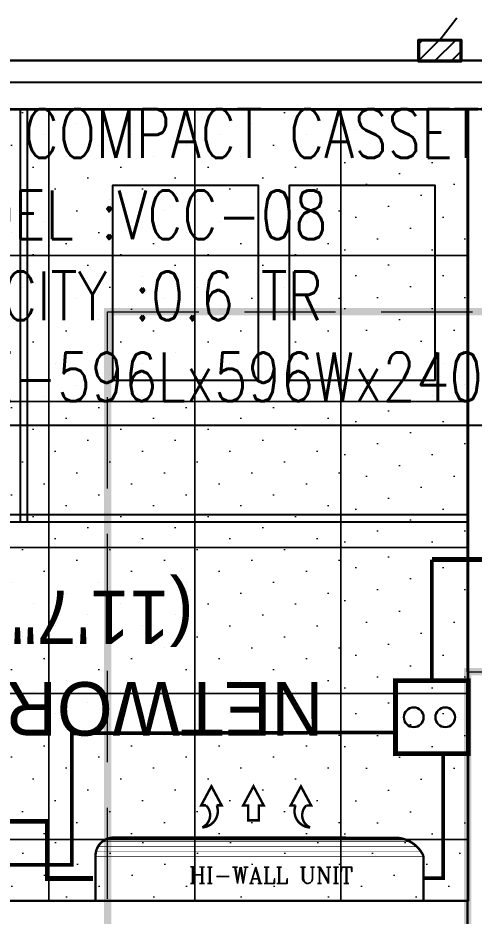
# Model space of a CAD drawing. Header units: millimetres. Extents: x 148480 to 578986, y 39883 to 155062.
# Drawn here: x 244469 to 246344, y 122016 to 125708 of the extents above; entities that cross this region are included whole.
import ezdxf

# ---------------------------------------------------------------- set-up
doc = ezdxf.new("R2010")
doc.units = ezdxf.units.MM
doc.linetypes.add('CENTER', pattern=[2, 1.25, -0.25, 0.25, -0.25])
doc.linetypes.add('HIDDEN', pattern=[0.375, 0.25, -0.125])
for name, color, linetype in [('001-TEXT', 250, 'Continuous'), ('ceilings', 253, 'Continuous'), ('CEN', 252, 'CENTER'), ('CONC-WALL', 1, 'Continuous'), ('EL-SWITCH BOXWS', 30, 'Continuous'), ('Hatch 01_UC', 7, 'Continuous'), ('HVAC TEXT', 7, 'Continuous'), ('I - MODULAR', 44, 'Continuous'), ('Layer2', 4, 'Continuous'), ('Layer4', 6, 'Continuous'), ('M HVAC DRAIN PIPE', 30, 'Continuous'), ('M-HVAC ELLIPTICAL DUCT', 6, 'Continuous'), ('M-HVAC VRV PIPE', 4, 'Continuous')]:
    doc.layers.add(name, color=color, linetype=linetype)
for name, color, linetype, lineweight in [('DRAIN PIPE', 76, 'Continuous', 30), ('HVAC  SA DUCT', 4, 'Continuous', 30), ('M HVAC CFM TEXT', 3, 'Continuous', 30), ('MEP HVAC UNITS', 160, 'Continuous', 5)]:
    doc.layers.add(name, color=color, linetype=linetype, lineweight=lineweight)
doc.styles.add('Arial_3', font='arial.ttf', dxfattribs={"height": 20.669291})
doc.styles.add('Herbalife_Third Floor - Furniture Layout - 210201$0$CG', font='GOTHIC.TTF')
doc.styles.get("Standard").update_dxf_attribs({"font": 'arial.ttf'})

# ---------------------------------------------------------------- blocks, each defined once
blk = doc.blocks.new('GFC1')
at = {"layer": 'CEN', "color": 8, "linetype": 'HIDDEN', "lineweight": 0, "ltscale": 1500}
blk.add_lwpolyline([(321571.3, 121385.2), (317470.1, 121385.2), (317470.1, 125486.4), (321571.3, 125486.4)], close=True, dxfattribs=at)
at = {"layer": 'CEN', "color": 8, "linetype": 'Continuous', "lineweight": 0}
blk.add_lwpolyline([(320091.3, 122865.2), (318950.1, 122865.2), (318950.1, 124006.4), (320091.3, 124006.4)], close=True, dxfattribs=at)
at = {"layer": 'CONC-WALL', "color": 8, "linetype": 'Continuous', "lineweight": 30}
for p, q in [((319280.7, 126518.3), (315225.9, 126518.3)), ((319308.7, 126318.3), (315425.9, 126318.3)), ((315425.9, 123065.2), (318950.1, 123065.2)), ((318950.1, 122865.2), (318950.1, 123065.2))]:
    blk.add_line(p, q, dxfattribs=at)
for points in [[(318950.1, 126518.3), (315225.9, 126518.3), (315225.9, 126318.3)], [(315425.9, 126318.3), (318950.1, 126318.3)], [(318950.1, 126318.3), (318950.1, 124006.4)]]:
    blk.add_lwpolyline(points, dxfattribs=at)
at = {"layer": 'I - MODULAR', "color": 8, "linetype": 'Continuous'}
for p, q in [((317110.3, 126318.3), (317110.3, 124623.3)), ((317140.3, 126318.3), (317140.3, 124623.3)), ((315425.9, 124653.3), (318950.1, 124653.3)), ((315425.9, 124623.3), (318950.1, 124623.3))]:
    blk.add_line(p, q, dxfattribs=at)
for points in [[(317490.4, 125205.6), (318090.4, 125205.6), (318090.4, 126005.6), (317490.4, 126005.6)], [(318216.4, 125205.6), (318816.4, 125205.6), (318816.4, 126005.6), (318216.4, 126005.6)]]:
    blk.add_lwpolyline(points, close=True, dxfattribs=at)
at = {"layer": '001-TEXT', "color": 8, "style": 'Herbalife_Third Floor - Furniture Layout - 210201$0$CG'}
for s, p in [('(11\'7" X 9\')', (317823.6, 124340.4)), ('NETWORK ROOM', (318356.8, 123964))]:
    blk.add_text(s, height=220, rotation=180, dxfattribs=at).set_placement(p)
blk = doc.blocks.new('GRID')
at = {"layer": 'ceilings', "lineweight": 5}
h = blk.add_hatch(dxfattribs=at)
h.set_pattern_fill('DOTS', color=8, scale=80, angle=45)
h.paths.add_polyline_path([(56229.9, 61282.6), (56229.9, 61882.6), (56829.9, 61882.6), (56829.9, 61282.6)])
at = {"layer": 'ceilings', "color": 8, "lineweight": 5}
blk.add_lwpolyline([(56229.9, 61282.6), (56229.9, 61882.6), (56829.9, 61882.6), (56829.9, 61282.6)], close=True, dxfattribs=at)
blk = doc.blocks.new('celling')
at = {"layer": 'Hatch 01_UC', "linetype": 'Continuous', "lineweight": 0, "transparency": 33554597}
h = blk.add_hatch(dxfattribs=at)
h.set_pattern_fill('DOTS', color=8, scale=80, angle=315)
h.set_pattern_definition([(315, (266916.39, 129514), (134.70384, 44.90128), [0, -127])])
h.paths.add_polyline_path([(328199, 73284.1), (328723.2, 73284.1), (328723.2, 72684.1), (328199, 72684.1)])
h = blk.add_hatch(dxfattribs=at)
h.set_pattern_fill('DOTS', color=8, scale=80, angle=315)
h.set_pattern_definition([(315, (266916.39, 128914), (134.70384, 44.90128), [0, -127])])
h.paths.add_polyline_path([(328199, 72684.1), (328723.2, 72684.1), (328723.2, 72084.1), (328199, 72084.1)])
h = blk.add_hatch(dxfattribs=at)
h.set_pattern_fill('DOTS', color=8, scale=80, angle=315)
h.set_pattern_definition([(315, (266916.39, 128314), (134.70384, 44.90128), [0, -127])])
h.paths.add_polyline_path([(328199, 72084.1), (328723.2, 72084.1), (328723.2, 71484.1), (328199, 71484.1)])
h = blk.add_hatch(dxfattribs=at)
h.set_pattern_fill('DOTS', color=8, scale=80, angle=315)
h.set_pattern_definition([(315, (266916.39, 127714), (134.70384, 44.90128), [0, -127])])
h.paths.add_polyline_path([(328199, 71484.1), (328723.2, 71484.1), (328723.2, 70884.1), (328199, 70884.1)])
h = blk.add_hatch(dxfattribs=at)
h.set_pattern_fill('DOTS', color=8, scale=80, angle=315)
h.set_pattern_definition([(315, (266916.39, 127114), (134.70384, 44.90128), [0, -127])])
h.paths.add_polyline_path([(328199, 70884.1), (328723.2, 70884.1), (328723.2, 70284.1), (328199, 70284.1)])
h = blk.add_hatch(dxfattribs=at)
h.set_pattern_fill('DOTS', color=8, scale=80, angle=315)
h.set_pattern_definition([(315, (458174.37, 85859.37), (134.70384, 44.90128), [0, -127])])
h.paths.add_polyline_path([(328199, 70031), (328199, 70284.1), (328723.2, 70284.1), (328723.2, 70031)])
h.paths.add_polyline_path([(326999, 70031), (326999, 70284.1), (327599, 70284.1), (327599, 70031)])
h.paths.add_polyline_path([(327599, 70031), (327599, 70284.1), (328199, 70284.1), (328199, 70031)])
h.paths.add_polyline_path([(326399, 70031), (326399, 70284.1), (326999, 70284.1), (326999, 70031)])
h.paths.add_polyline_path([(325799, 70031), (325799, 70284.1), (326399, 70284.1), (326399, 70031)])
h.paths.add_polyline_path([(325199, 70031), (325199, 70284.1), (325799, 70284.1), (325799, 70031)])
at = {"layer": 'Hatch 01_UC', "color": 8, "linetype": 'Continuous', "lineweight": 0}
for points in [[(328199, 73284.1), (328723.2, 73284.1), (328723.2, 72684.1), (328199, 72684.1)], [(328199, 72684.1), (328723.2, 72684.1), (328723.2, 72084.1), (328199, 72084.1)], [(328199, 72084.1), (328723.2, 72084.1), (328723.2, 71484.1), (328199, 71484.1)], [(328199, 71484.1), (328723.2, 71484.1), (328723.2, 70884.1), (328199, 70884.1)], [(328199, 70884.1), (328723.2, 70884.1), (328723.2, 70284.1), (328199, 70284.1)], [(326999, 70031), (326399, 70031), (326399, 70284.1), (326999, 70284.1)], [(327599, 70031), (326999, 70031), (326999, 70284.1), (327599, 70284.1)], [(328199, 70031), (327599, 70031), (327599, 70284.1), (328199, 70284.1)], [(328723.2, 70031), (328199, 70031), (328199, 70284.1), (328723.2, 70284.1)]]:
    blk.add_lwpolyline(points, close=True, dxfattribs=at)
at = {"layer": 'Hatch 01_UC', "color": 8, "linetype": 'Continuous', "lineweight": 0, "rotation": 270}
for p in [(265116.4, 129514), (265716.4, 129514), (266316.4, 129514), (265116.4, 128914), (265716.4, 128914), (266316.4, 128914), (265116.4, 128314), (265716.4, 128314), (266316.4, 128314), (265116.4, 127714), (265716.4, 127714), (266316.4, 127714), (265116.4, 127114), (265716.4, 127114), (266316.4, 127114)]:
    blk.add_blockref('GRID', p, dxfattribs=at)
blk = doc.blocks.new('BEAM')
at = {"layer": 'CEN', "color": 11, "linetype": 'HIDDEN', "lineweight": 0, "ltscale": 1500, "const_width": 30}
blk.add_lwpolyline([(381571.3, 121385.2), (377470.1, 121385.2), (377470.1, 125486.4), (381571.3, 125486.4)], close=True, dxfattribs=at)
at = {"layer": 'CEN', "color": 11, "linetype": 'Continuous', "lineweight": 0, "const_width": 30}
blk.add_lwpolyline([(380091.3, 122865.2), (378950.1, 122865.2), (378950.1, 124006.4), (380091.3, 124006.4)], close=True, dxfattribs=at)
blk = doc.blocks.new('BEE')
at = {"layer": 'M-HVAC VRV PIPE', "linetype": 'Continuous'}
blk.add_blockref('BEAM', (0, 0), dxfattribs=at)
blk = doc.blocks.new('lsb')
at = {"layer": 'EL-SWITCH BOXWS', "extrusion": (0.000488338, 0.006137, 0.999981)}
h = blk.add_hatch(dxfattribs=at)
h.set_pattern_fill('ANSI31', color=8, scale=1.963905, angle=359.99983, style=0)
h.set_pattern_definition([(314.99982827, (-73506.04995, 20833.20643), (-0.17358683075, -0.1735857902), [])])
h.paths.add_polyline_path([(-179, 8.1), (-179, 202.2), (209.8, 202.2), (209.8, 8.1)])
h.paths.add_polyline_path([(-168.1, 16.1), (-168.1, 192), (200.7, 192), (200.7, 16.1)], flags=17)
at = {"layer": 'EL-SWITCH BOXWS'}
h = blk.add_hatch(dxfattribs=at)
h.set_pattern_fill('ANSI31', color=8, scale=38.4, angle=360, style=0)
h.set_pattern_definition([(135, (1791500.75, 34201.84), (74.331447, 74.331447), [])])
h.paths.add_polyline_path([(-179, 8.1), (-179, 202.2), (209.8, 202.2), (209.8, 8.1)])
at = {"layer": 'EL-SWITCH BOXWS', "color": 8}
for p, q in [((15.4, 202.2), (-136.8, 396.4)), ((-179, 202.2), (-179, 8.1)), ((209.8, 8.1), (209.8, 202.2)), ((-179, 8.1), (209.8, 8.1))]:
    blk.add_line(p, q, dxfattribs=at)
at = {"layer": 'EL-SWITCH BOXWS', "color": 8, "extrusion": (4.72941e-08, 0.012274, 0.999925)}
blk.add_line((-179, 202.2, -1.2), (209.8, 202.2, -1.2), dxfattribs=at)
at = {"layer": 'EL-SWITCH BOXWS', "color": 8, "extrusion": (0.000488338, 0.006137, 0.999981)}
for points, elevation in [([(-179, 202.2), (-179, 8.1), (209.8, 8.1), (209.8, 202.2)], 0), ([(-179, 8.1), (-179, 202.2), (209.8, 202.2), (209.8, 8.1)], 0), ([(-168.1, 16.1), (-168.1, 192), (200.7, 192), (200.7, 16.1)], 0.1)]:
    blk.add_lwpolyline(points, close=True, dxfattribs=dict(at, elevation=elevation))
blk = doc.blocks.new('drain pump')
at = {"layer": 'HVAC  SA DUCT', "color": 3, "const_width": 20}
blk.add_lwpolyline([(232195.4, 109654.3), (232195.4, 109953.9), (231895.4, 109953.9), (231895.4, 109654.3)], close=True, dxfattribs=at)
at = {"layer": 'HVAC  SA DUCT', "color": 3}
for centre in [(232044.7, 109879.1, -22), (232044.7, 109749.7, -22)]:
    blk.add_circle(centre, 40.5, dxfattribs=at)
blk = doc.blocks.new('HI-WALL UNIT 2 TR')
at = {"layer": 'MEP HVAC UNITS', "const_width": 10}
for points in [[(381910.4, 121231.1, 0.530834), (381926.3, 121321.7), (381906.4, 121321.7), (381948.5, 121400), (381990.6, 121321.6), (381970.6, 121321.6, -0.508228), (381910.8, 121231.2)], [(382354.3, 121230.7, -0.530834), (382338.6, 121321.3), (382358.5, 121321.3), (382316.5, 121399.7), (382274.3, 121321.4), (382294.3, 121321.3, 0.508228), (382353.9, 121230.8)]]:
    blk.add_lwpolyline(points, format="xyb", dxfattribs=at)
blk.add_lwpolyline([(382099.1, 121260.3), (382143.4, 121260.3), (382143.4, 121321.5), (382163.4, 121321.5), (382121.4, 121399.9), (382079.2, 121321.5), (382099.2, 121321.5)], close=True, dxfattribs=at)
blk.add_lwpolyline([(382819.9, 120929.6), (381471.9, 120929.6), (381472, 121114.3, -0.414214), (381547.1, 121189.2), (382695.7, 121188.6, -0.303397), (382820, 121114.3)], format="xyb", close=True, dxfattribs=at)
at = {"layer": 'MEP HVAC UNITS', "const_width": 2.53}
for points in [[(382792.7, 121152.2), (381482.3, 121152.2)], [(382769.1, 121172.3), (381499.5, 121172.3)], [(382820, 121112), (381472, 121112)], [(382812.2, 121132.1), (381474.2, 121132.1)]]:
    blk.add_lwpolyline(points, dxfattribs=at)
at = {"layer": 'M HVAC CFM TEXT', "color": 7, "insert": (382530.9, 121034.2), "char_height": 67.2, "width": 904.861, "attachment_point": 6, "rotation": 359.9494}
blk.add_mtext('{\\Fcomplex.shx|c0; HI-WALL UNIT}', dxfattribs=at)

msp = doc.modelspace()

# ---------------------------------------------------------------- block references
at = {"layer": 'Layer4', "linetype": 'Continuous', "rotation": 360}
msp.add_blockref('GFC1', (-72632.4, -986), dxfattribs=at)

# ---------------------------------------------------------------- next in the draw order: linework, layer by layer
at = {"layer": 'HVAC TEXT'}
msp.add_lwpolyline([(243886.9, 125443.9), (247062.4, 125443.9), (247062.4, 124032.6), (243886.9, 124032.6)], close=True, dxfattribs=at)
at = {"layer": 'M HVAC DRAIN PIPE', "color": 30, "linetype": 'Continuous', "const_width": 20, "elevation": 22}
msp.add_lwpolyline([(246171.2, 123481.5), (248174.4, 123481.5), (248174.4, 123678.7)], dxfattribs=at)
at = {"layer": 'M HVAC DRAIN PIPE', "linetype": 'Continuous', "const_width": 15}
for points in [[(246171.2, 122983.9), (246171.2, 123481.5)], [(244427.7, 122226.4), (244691.1, 122226.4), (244691.1, 122687.2), (244691.1, 122767.2), (246021.4, 122771.1)], [(246139.3, 122171.6), (246217.6, 122171.5), (246217.6, 122683.9)]]:
    msp.add_lwpolyline(points, dxfattribs=at)
at = {"layer": 'M-HVAC VRV PIPE', "color": 4, "linetype": 'Continuous', "const_width": 20}
msp.add_lwpolyline([(248783.6, 90880.2), (240763.4, 90880.2), (240763.4, 122405.6), (244590.2, 122405.6), (244590.2, 122170.6), (244777.7, 122170.6)], dxfattribs=at)

# ---------------------------------------------------------------- next in the draw order: block references
at = {"layer": 'DRAIN PIPE', "linetype": 'Continuous', "rotation": 89.99999999999285}
msp.add_blockref('drain pump', (355975.2, -109211.5), dxfattribs=at)
at = {"layer": 'EL-SWITCH BOXWS', "color": 30, "true_color": 0xf8991e, "extrusion": (0.000488356, -0.006137, 0.999981), "xscale": -0.4610813856124997, "yscale": 0.4610813856125355, "zscale": 0.4610813856125133, "rotation": 359.9998127347044}
msp.add_blockref('lsb', (246210.5, 125523.3, -650.2), dxfattribs=at)
at = {"layer": 'Hatch 01_UC', "color": 252, "linetype": 'Continuous', "true_color": 0x939598, "rotation": 360}
msp.add_blockref('celling', (-82402.2, 52046.6), dxfattribs=at)
at = {"layer": 'Layer2', "linetype": 'Continuous', "rotation": 360}
msp.add_blockref('BEE', (-132632.4, -986), dxfattribs=at)
at = {"layer": 'M-HVAC ELLIPTICAL DUCT', "linetype": 'Continuous', "rotation": 360}
msp.add_blockref('HI-WALL UNIT 2 TR', (-136683.9, 1149.6), dxfattribs=at)

# ---------------------------------------------------------------- next in the draw order: texts
at = {"layer": 'HVAC TEXT', "insert": (243993.5, 125332.3), "char_height": 200, "width": 4668.514, "attachment_point": 1, "style": 'Arial_3'}
msp.add_mtext('\\pxql;{\\Fsimplex.shx|c0;\\W0.8;\\C0;VRF COMPACT CASSETTE\\PMODEL :VCC-08\\PCAPCITY :0.6 TR\\PSIZE-596Lx596Wx240HT. }', dxfattribs=at)

doc.saveas('drawing.dxf')
